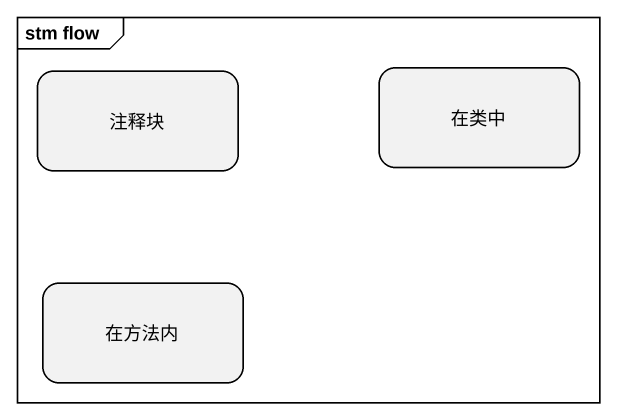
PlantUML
@startuml
mainframe stm flow
hide empty description
state 注释块
state 在类中
state 在方法内
@enduml
